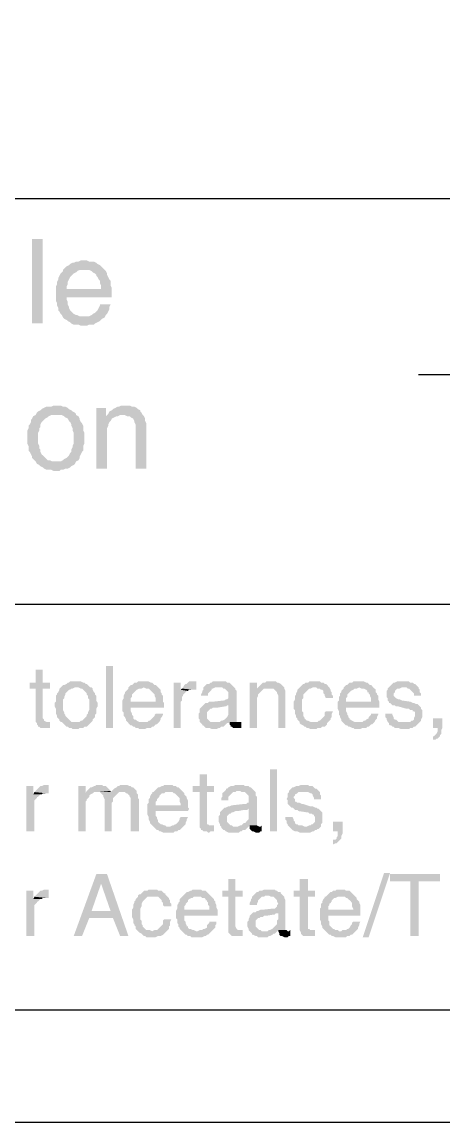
# Model space of a CAD drawing. Header units: millimetres. Extents: x 1336 to 2438, y 1230 to 1601.
# Drawn here: x 1911.87 to 1927.85, y 1303.62 to 1345.36 of the extents above; entities that cross this region are included whole.
import ezdxf

# ---------------------------------------------------------------- set-up
doc = ezdxf.new("R2010")
doc.units = ezdxf.units.MM

msp = doc.modelspace()

# ---------------------------------------------------------------- hatches: boundary and pattern name
at = {"transparency": 33554559}
for points in [[(1912.258, 1333.925), (1912.258, 1337.129), (1912.665, 1337.129), (1912.665, 1333.925)], [(1914.244, 1336.317), (1914.109, 1336.317), (1914.018, 1336.272), (1913.928, 1336.272), (1913.838, 1336.227), (1913.793, 1336.227), (1913.703, 1336.181), (1913.657, 1336.136), (1913.567, 1336.091), (1913.522, 1336.046), (1913.432, 1335.956), (1914.425, 1335.956), (1914.515, 1335.911), (1914.56, 1335.865), (1914.65, 1335.82), (1914.695, 1335.775), (1914.695, 1335.73), (1914.741, 1335.685), (1914.786, 1335.595), (1914.831, 1335.55), (1914.831, 1335.459), (1914.876, 1335.369), (1914.876, 1335.234), (1913.161, 1335.234), (1913.161, 1334.782), (1913.206, 1334.692), (1913.206, 1334.602), (1913.251, 1334.512), (1913.251, 1334.421), (1913.296, 1334.376), (1913.342, 1334.286), (1913.387, 1334.241), (1913.432, 1334.15), (1914.244, 1334.196), (1914.064, 1334.196), (1913.973, 1334.241), (1913.928, 1334.241), (1913.838, 1334.286), (1913.793, 1334.331), (1913.703, 1334.421), (1913.703, 1334.421), (1913.657, 1334.512), (1913.657, 1334.557), (1913.612, 1334.647), (1913.612, 1334.737), (1913.567, 1334.827), (1913.567, 1334.918), (1915.282, 1334.918), (1915.282, 1335.279), (1915.237, 1335.369), (1915.237, 1335.55), (1915.192, 1335.595), (1915.147, 1335.685), (1915.102, 1335.775), (1915.102, 1335.82), (1915.057, 1335.911), (1915.011, 1335.956), (1914.966, 1336.001), (1914.876, 1336.091), (1914.831, 1336.136), (1914.741, 1336.181), (1914.695, 1336.227), (1914.605, 1336.272), (1914.425, 1336.272), (1914.334, 1336.317)], [(1913.432, 1335.956), (1913.432, 1335.911), (1913.387, 1335.865), (1913.342, 1335.82), (1913.296, 1335.73), (1913.251, 1335.64), (1913.251, 1335.595), (1913.206, 1335.504), (1913.206, 1335.414), (1913.161, 1335.324), (1913.161, 1335.234), (1913.567, 1335.234), (1913.567, 1335.324), (1913.612, 1335.414), (1913.612, 1335.504), (1913.657, 1335.595), (1913.703, 1335.685), (1913.748, 1335.73), (1913.793, 1335.775), (1913.838, 1335.82), (1913.928, 1335.865), (1913.973, 1335.911), (1914.064, 1335.956), (1914.244, 1335.956)], [(1915.237, 1334.647), (1914.831, 1334.647), (1914.831, 1334.602), (1914.786, 1334.512), (1914.741, 1334.421), (1914.695, 1334.376), (1914.65, 1334.331), (1914.56, 1334.286), (1914.515, 1334.241), (1914.425, 1334.196), (1914.244, 1334.196), (1913.432, 1334.15), (1913.432, 1334.15), (1913.477, 1334.105), (1913.567, 1334.06), (1913.612, 1334.015), (1913.703, 1333.97), (1913.748, 1333.925), (1913.838, 1333.88), (1914.018, 1333.88), (1914.109, 1333.835), (1914.334, 1333.835), (1914.425, 1333.88), (1914.605, 1333.88), (1914.65, 1333.925), (1914.741, 1333.97), (1914.831, 1334.015), (1914.876, 1334.06), (1914.921, 1334.105), (1915.011, 1334.15), (1915.057, 1334.241), (1915.102, 1334.286), (1915.147, 1334.376), (1915.192, 1334.466), (1915.192, 1334.557)], [(1913.161, 1330.811), (1913.071, 1330.811), (1912.98, 1330.766), (1912.8, 1330.766), (1912.71, 1330.72), (1912.619, 1330.675), (1912.574, 1330.63), (1912.484, 1330.585), (1912.439, 1330.54), (1912.394, 1330.45), (1912.394, 1330.45), (1912.303, 1330.404), (1912.258, 1330.314), (1912.213, 1330.269), (1912.213, 1330.179), (1912.168, 1330.089), (1912.123, 1330.043), (1912.123, 1329.953), (1912.078, 1329.863), (1912.078, 1329.366), (1912.123, 1329.276), (1912.123, 1329.096), (1912.168, 1329.051), (1912.213, 1328.96), (1912.258, 1328.87), (1912.258, 1328.825), (1912.349, 1328.735), (1912.394, 1328.689), (1913.161, 1328.689), (1913.026, 1328.689), (1912.935, 1328.735), (1912.845, 1328.735), (1912.8, 1328.78), (1912.71, 1328.87), (1912.665, 1328.915), (1912.619, 1328.96), (1912.574, 1329.051), (1912.574, 1329.141), (1912.529, 1329.186), (1912.529, 1329.276), (1912.484, 1329.366), (1912.484, 1329.773), (1912.529, 1329.863), (1912.529, 1329.953), (1912.574, 1329.998), (1912.574, 1330.089), (1912.619, 1330.179), (1912.665, 1330.224), (1912.71, 1330.269), (1912.755, 1330.314), (1912.845, 1330.359), (1912.89, 1330.404), (1912.98, 1330.45), (1913.161, 1330.45), (1913.928, 1330.495), (1913.883, 1330.54), (1913.793, 1330.585), (1913.748, 1330.63), (1913.657, 1330.675), (1913.612, 1330.72), (1913.522, 1330.766), (1913.432, 1330.766), (1913.342, 1330.811), (1913.251, 1330.811)], [(1915.057, 1330.72), (1914.695, 1330.72), (1914.695, 1328.419), (1915.102, 1328.419), (1915.102, 1329.637), (1915.102, 1329.953), (1915.147, 1330.043), (1915.147, 1330.089), (1915.192, 1330.179), (1915.237, 1330.224), (1915.237, 1330.224), (1915.282, 1330.314), (1915.372, 1330.359), (1915.057, 1330.404)], [(1915.779, 1330.811), (1915.643, 1330.811), (1915.553, 1330.766), (1915.508, 1330.766), (1915.418, 1330.72), (1915.327, 1330.675), (1915.282, 1330.63), (1915.192, 1330.585), (1915.147, 1330.495), (1915.057, 1330.404), (1915.372, 1330.359), (1915.463, 1330.404), (1915.508, 1330.404), (1915.598, 1330.45), (1916.456, 1330.45), (1916.41, 1330.54), (1916.365, 1330.585), (1916.365, 1330.63), (1916.275, 1330.675), (1916.23, 1330.72), (1916.14, 1330.766), (1916.049, 1330.766), (1915.959, 1330.811), (1915.869, 1330.811)], [(1913.928, 1330.495), (1913.161, 1330.45), (1913.387, 1330.45), (1913.477, 1330.404), (1913.522, 1330.359), (1913.612, 1330.314), (1913.657, 1330.224), (1913.703, 1330.179), (1913.748, 1330.089), (1913.748, 1330.043), (1913.793, 1329.953), (1913.793, 1329.863), (1913.838, 1329.773), (1913.838, 1329.366), (1913.793, 1329.276), (1913.793, 1329.231), (1913.748, 1329.141), (1913.748, 1329.051), (1913.703, 1329.005), (1913.657, 1328.915), (1913.612, 1328.87), (1913.567, 1328.825), (1913.477, 1328.78), (1913.432, 1328.735), (1913.342, 1328.689), (1912.394, 1328.689), (1912.439, 1328.599), (1912.529, 1328.554), (1912.574, 1328.509), (1912.665, 1328.464), (1912.71, 1328.419), (1912.8, 1328.374), (1912.98, 1328.374), (1913.071, 1328.328), (1913.296, 1328.328), (1913.342, 1328.374), (1913.432, 1328.374), (1913.522, 1328.419), (1913.612, 1328.419), (1913.703, 1328.464), (1913.748, 1328.509), (1913.838, 1328.554), (1913.883, 1328.599), (1913.928, 1328.689), (1913.928, 1328.689), (1914.018, 1328.735), (1914.064, 1328.825), (1914.064, 1328.87), (1914.109, 1328.96), (1914.154, 1329.051), (1914.199, 1329.096), (1914.199, 1329.276), (1914.244, 1329.366), (1914.244, 1329.592), (1914.244, 1329.773), (1914.199, 1329.863), (1914.199, 1330.043), (1914.154, 1330.134), (1914.109, 1330.179), (1914.064, 1330.269), (1914.064, 1330.314), (1914.018, 1330.404), (1913.928, 1330.45)], [(1916.456, 1330.45), (1915.688, 1330.45), (1915.779, 1330.45), (1915.869, 1330.404), (1915.959, 1330.404), (1916.004, 1330.359), (1916.095, 1330.314), (1916.095, 1330.314), (1916.14, 1330.224), (1916.14, 1330.179), (1916.185, 1330.089), (1916.185, 1328.419), (1916.591, 1328.419), (1916.591, 1330.134), (1916.546, 1330.224), (1916.546, 1330.314), (1916.501, 1330.404)], [(1912.665, 1320.791), (1912.394, 1320.791), (1912.394, 1320.295), (1912.168, 1320.295), (1912.168, 1320.069), (1912.394, 1320.069), (1912.394, 1318.806), (1912.439, 1318.76), (1912.439, 1318.715), (1912.484, 1318.67), (1912.484, 1318.625), (1912.529, 1318.625), (1912.574, 1318.58), (1912.935, 1318.58), (1912.935, 1318.806), (1912.8, 1318.806), (1912.71, 1318.851), (1912.71, 1318.896), (1912.665, 1318.941), (1912.665, 1320.069), (1912.935, 1320.069), (1912.935, 1320.295), (1912.665, 1320.295)], [(1915.057, 1318.58), (1915.057, 1320.927), (1915.327, 1320.927), (1915.327, 1318.58)], [(1913.928, 1320.34), (1913.703, 1320.34), (1913.657, 1320.295), (1913.612, 1320.295), (1913.567, 1320.25), (1913.477, 1320.205), (1913.432, 1320.205), (1913.387, 1320.159), (1913.342, 1320.114), (1913.342, 1320.114), (1913.296, 1320.069), (1913.296, 1320.024), (1913.251, 1319.934), (1913.206, 1319.889), (1913.206, 1319.844), (1913.161, 1319.798), (1913.161, 1319.573), (1913.116, 1319.528), (1913.116, 1319.437), (1913.116, 1319.392), (1913.161, 1319.302), (1913.161, 1319.121), (1913.206, 1319.031), (1913.206, 1318.986), (1913.251, 1318.941), (1913.296, 1318.896), (1913.296, 1318.851), (1913.342, 1318.806), (1913.928, 1318.806), (1913.748, 1318.806), (1913.703, 1318.851), (1913.657, 1318.896), (1913.612, 1318.941), (1913.567, 1318.986), (1913.522, 1319.031), (1913.522, 1319.076), (1913.477, 1319.121), (1913.477, 1319.167), (1913.432, 1319.257), (1913.432, 1319.663), (1913.477, 1319.708), (1913.477, 1319.753), (1913.522, 1319.844), (1913.522, 1319.889), (1913.567, 1319.934), (1913.612, 1319.979), (1913.657, 1320.024), (1913.703, 1320.024), (1913.748, 1320.069), (1913.793, 1320.069), (1913.883, 1320.114), (1914.47, 1320.114), (1914.425, 1320.159), (1914.38, 1320.205), (1914.334, 1320.25), (1914.289, 1320.25), (1914.244, 1320.295), (1914.199, 1320.295), (1914.109, 1320.34), (1914.018, 1320.34)], [(1916.501, 1320.34), (1916.275, 1320.34), (1916.23, 1320.295), (1916.14, 1320.295), (1916.095, 1320.25), (1916.049, 1320.205), (1916.004, 1320.205), (1915.959, 1320.159), (1915.914, 1320.114), (1916.501, 1320.114), (1916.591, 1320.069), (1916.681, 1320.069), (1916.726, 1320.024), (1916.772, 1319.979), (1916.817, 1319.934), (1916.817, 1319.934), (1916.862, 1319.889), (1916.907, 1319.844), (1916.907, 1319.798), (1916.952, 1319.708), (1916.952, 1319.573), (1915.688, 1319.573), (1915.688, 1319.212), (1915.734, 1319.167), (1915.734, 1319.031), (1915.779, 1318.986), (1915.824, 1318.896), (1915.824, 1318.851), (1915.869, 1318.806), (1915.914, 1318.76), (1915.914, 1318.76), (1915.959, 1318.715), (1916.004, 1318.67), (1916.049, 1318.67), (1916.095, 1318.625), (1916.14, 1318.625), (1916.185, 1318.58), (1916.275, 1318.58), (1916.32, 1318.535), (1916.546, 1318.535), (1916.636, 1318.58), (1916.772, 1318.58), (1916.817, 1318.625), (1916.862, 1318.625), (1916.907, 1318.67), (1916.952, 1318.715), (1916.997, 1318.715), (1917.042, 1318.76), (1916.501, 1318.806), (1916.32, 1318.806), (1916.23, 1318.851), (1916.185, 1318.896), (1916.14, 1318.896), (1916.095, 1318.941), (1916.095, 1319.031), (1916.049, 1319.076), (1916.049, 1319.121), (1916.004, 1319.212), (1916.004, 1319.347), (1917.268, 1319.347), (1917.268, 1319.528), (1917.223, 1319.573), (1917.223, 1319.798), (1917.178, 1319.844), (1917.178, 1319.889), (1917.133, 1319.934), (1917.133, 1320.024), (1917.087, 1320.069), (1917.042, 1320.114), (1916.997, 1320.159), (1916.952, 1320.205), (1916.907, 1320.205), (1916.862, 1320.25), (1916.817, 1320.295), (1916.772, 1320.295), (1916.681, 1320.34), (1916.591, 1320.34)], [(1917.9, 1320.295), (1917.629, 1320.295), (1917.629, 1318.58), (1917.9, 1318.58), (1917.9, 1319.573), (1917.945, 1319.618), (1917.945, 1319.753), (1917.99, 1319.798), (1917.99, 1319.844), (1918.035, 1319.889), (1918.08, 1319.934), (1918.126, 1319.979), (1918.171, 1319.979), (1917.9, 1320.024)], [(1918.396, 1320.34), (1918.216, 1320.34), (1918.171, 1320.295), (1918.126, 1320.25), (1918.08, 1320.25), (1918.035, 1320.205), (1917.99, 1320.114), (1917.99, 1320.114), (1917.945, 1320.069), (1918.396, 1320.024), (1918.487, 1320.024), (1918.487, 1320.34), (1918.441, 1320.34)], [(1919.389, 1320.34), (1919.118, 1320.34), (1919.073, 1320.295), (1919.028, 1320.295), (1918.983, 1320.25), (1918.893, 1320.25), (1918.848, 1320.205), (1918.848, 1320.205), (1918.803, 1320.159), (1918.757, 1320.114), (1918.757, 1320.024), (1918.712, 1319.979), (1918.712, 1319.934), (1918.667, 1319.844), (1918.667, 1319.798), (1918.938, 1319.798), (1918.938, 1319.889), (1918.983, 1319.934), (1919.028, 1319.979), (1919.073, 1320.024), (1919.073, 1320.069), (1919.118, 1320.069), (1919.209, 1320.114), (1919.931, 1320.114), (1919.886, 1320.159), (1919.841, 1320.205), (1919.795, 1320.25), (1919.75, 1320.295), (1919.66, 1320.295), (1919.615, 1320.34), (1919.434, 1320.34)], [(1920.788, 1320.295), (1920.518, 1320.295), (1920.518, 1318.58), (1920.788, 1318.58), (1920.788, 1319.528), (1920.788, 1319.708), (1920.833, 1319.798), (1920.833, 1319.844), (1920.879, 1319.889), (1920.924, 1319.934), (1920.924, 1319.934), (1920.969, 1319.979), (1921.014, 1320.024), (1920.788, 1320.069)], [(1921.285, 1320.34), (1921.149, 1320.34), (1921.104, 1320.295), (1921.014, 1320.295), (1920.969, 1320.25), (1920.924, 1320.205), (1920.879, 1320.159), (1920.833, 1320.114), (1920.788, 1320.069), (1921.014, 1320.024), (1921.059, 1320.069), (1921.24, 1320.069), (1921.826, 1320.114), (1921.781, 1320.159), (1921.736, 1320.205), (1921.736, 1320.205), (1921.691, 1320.25), (1921.601, 1320.295), (1921.556, 1320.295), (1921.51, 1320.34), (1921.375, 1320.34)], [(1922.955, 1320.34), (1922.774, 1320.34), (1922.729, 1320.295), (1922.639, 1320.295), (1922.594, 1320.25), (1922.548, 1320.25), (1922.503, 1320.205), (1922.458, 1320.159), (1922.413, 1320.114), (1923.045, 1320.114), (1923.09, 1320.069), (1923.18, 1320.069), (1923.225, 1320.024), (1923.271, 1320.024), (1923.316, 1319.979), (1923.316, 1319.889), (1923.361, 1319.844), (1923.361, 1319.798), (1923.406, 1319.708), (1923.677, 1319.708), (1923.677, 1319.798), (1923.632, 1319.844), (1923.632, 1319.934), (1923.587, 1319.979), (1923.587, 1320.024), (1923.541, 1320.114), (1923.496, 1320.159), (1923.451, 1320.205), (1923.451, 1320.205), (1923.406, 1320.25), (1923.361, 1320.25), (1923.316, 1320.295), (1923.225, 1320.295), (1923.18, 1320.34), (1923.045, 1320.34)], [(1924.67, 1320.34), (1924.444, 1320.34), (1924.399, 1320.295), (1924.309, 1320.295), (1924.263, 1320.25), (1924.218, 1320.205), (1924.173, 1320.205), (1924.128, 1320.159), (1924.083, 1320.114), (1924.67, 1320.114), (1924.76, 1320.069), (1924.85, 1320.069), (1924.94, 1320.024), (1924.986, 1319.979), (1924.986, 1319.934), (1925.031, 1319.934), (1925.031, 1319.889), (1925.076, 1319.844), (1925.076, 1319.798), (1925.121, 1319.708), (1925.121, 1319.573), (1923.857, 1319.573), (1923.857, 1319.302), (1923.902, 1319.212), (1923.902, 1319.076), (1923.948, 1319.031), (1923.948, 1318.986), (1923.993, 1318.896), (1923.993, 1318.851), (1924.038, 1318.806), (1924.083, 1318.76), (1924.083, 1318.76), (1924.128, 1318.715), (1924.173, 1318.67), (1924.218, 1318.67), (1924.263, 1318.625), (1924.309, 1318.625), (1924.399, 1318.58), (1924.444, 1318.58), (1924.489, 1318.535), (1924.715, 1318.535), (1924.805, 1318.58), (1924.94, 1318.58), (1924.986, 1318.625), (1925.031, 1318.625), (1925.076, 1318.67), (1925.121, 1318.715), (1925.166, 1318.715), (1925.211, 1318.76), (1924.67, 1318.806), (1924.489, 1318.806), (1924.399, 1318.851), (1924.354, 1318.896), (1924.309, 1318.896), (1924.309, 1318.941), (1924.263, 1318.986), (1924.263, 1319.031), (1924.218, 1319.076), (1924.218, 1319.121), (1924.173, 1319.212), (1924.173, 1319.347), (1925.437, 1319.347), (1925.437, 1319.573), (1925.392, 1319.663), (1925.392, 1319.798), (1925.347, 1319.844), (1925.347, 1319.889), (1925.302, 1319.934), (1925.302, 1320.024), (1925.256, 1320.069), (1925.211, 1320.114), (1925.166, 1320.159), (1925.121, 1320.205), (1925.076, 1320.205), (1925.031, 1320.25), (1924.986, 1320.295), (1924.94, 1320.295), (1924.85, 1320.34), (1924.76, 1320.34)], [(1926.34, 1320.34), (1926.114, 1320.34), (1926.024, 1320.295), (1925.979, 1320.295), (1925.933, 1320.25), (1925.888, 1320.205), (1925.843, 1320.159), (1925.798, 1320.114), (1925.753, 1320.069), (1925.753, 1320.024), (1925.708, 1319.979), (1925.708, 1319.753), (1925.753, 1319.708), (1925.753, 1319.618), (1925.798, 1319.573), (1925.798, 1319.528), (1925.843, 1319.528), (1925.888, 1319.483), (1925.933, 1319.437), (1926.024, 1319.437), (1926.069, 1319.392), (1926.159, 1319.392), (1926.475, 1319.302), (1926.565, 1319.302), (1926.61, 1319.257), (1926.701, 1319.257), (1926.701, 1319.212), (1926.746, 1319.212), (1926.791, 1319.167), (1926.791, 1319.031), (1926.746, 1318.941), (1926.746, 1318.896), (1926.701, 1318.851), (1926.656, 1318.851), (1926.61, 1318.806), (1926.385, 1318.806), (1925.798, 1318.76), (1925.798, 1318.715), (1925.843, 1318.67), (1925.888, 1318.67), (1925.933, 1318.625), (1925.979, 1318.625), (1926.024, 1318.58), (1926.159, 1318.58), (1926.249, 1318.535), (1926.565, 1318.535), (1926.61, 1318.58), (1926.701, 1318.58), (1926.746, 1318.625), (1926.791, 1318.625), (1926.836, 1318.67), (1926.881, 1318.715), (1926.881, 1318.715), (1926.926, 1318.76), (1926.971, 1318.806), (1927.017, 1318.851), (1927.017, 1318.896), (1927.062, 1318.986), (1927.062, 1319.257), (1927.017, 1319.302), (1927.017, 1319.347), (1926.971, 1319.392), (1926.971, 1319.392), (1926.926, 1319.437), (1926.881, 1319.483), (1926.836, 1319.483), (1926.746, 1319.528), (1926.701, 1319.528), (1926.61, 1319.573), (1926.294, 1319.618), (1926.294, 1319.618), (1926.204, 1319.663), (1926.159, 1319.663), (1926.069, 1319.708), (1926.069, 1319.708), (1926.024, 1319.753), (1925.979, 1319.798), (1925.979, 1319.889), (1926.024, 1319.934), (1926.024, 1319.979), (1926.069, 1320.024), (1926.114, 1320.069), (1926.204, 1320.069), (1926.294, 1320.114), (1926.926, 1320.114), (1926.881, 1320.159), (1926.836, 1320.205), (1926.791, 1320.25), (1926.746, 1320.25), (1926.701, 1320.295), (1926.61, 1320.295), (1926.565, 1320.34), (1926.43, 1320.34)], [(1914.47, 1320.114), (1913.928, 1320.114), (1914.018, 1320.114), (1914.109, 1320.069), (1914.154, 1320.069), (1914.199, 1320.024), (1914.244, 1319.979), (1914.289, 1319.934), (1914.334, 1319.889), (1914.334, 1319.844), (1914.38, 1319.798), (1914.38, 1319.708), (1914.425, 1319.663), (1914.425, 1319.257), (1914.38, 1319.167), (1914.38, 1319.121), (1914.334, 1319.076), (1914.334, 1319.031), (1914.289, 1318.986), (1914.244, 1318.941), (1914.199, 1318.896), (1914.154, 1318.851), (1914.109, 1318.851), (1914.064, 1318.806), (1913.387, 1318.806), (1913.432, 1318.76), (1913.477, 1318.715), (1913.522, 1318.67), (1913.567, 1318.625), (1913.612, 1318.625), (1913.657, 1318.58), (1913.748, 1318.58), (1913.793, 1318.535), (1914.018, 1318.535), (1914.064, 1318.58), (1914.199, 1318.58), (1914.244, 1318.625), (1914.334, 1318.625), (1914.38, 1318.67), (1914.425, 1318.715), (1914.47, 1318.76), (1914.515, 1318.806), (1914.515, 1318.806), (1914.56, 1318.851), (1914.56, 1318.896), (1914.605, 1318.941), (1914.65, 1318.986), (1914.65, 1319.076), (1914.695, 1319.121), (1914.695, 1319.302), (1914.741, 1319.392), (1914.741, 1319.437), (1914.741, 1319.528), (1914.695, 1319.618), (1914.695, 1319.798), (1914.65, 1319.844), (1914.65, 1319.889), (1914.605, 1319.934), (1914.56, 1320.024), (1914.56, 1320.069), (1914.515, 1320.114)], [(1915.914, 1320.114), (1915.914, 1320.069), (1915.869, 1320.024), (1915.824, 1319.979), (1915.779, 1319.934), (1915.779, 1319.889), (1915.734, 1319.798), (1915.734, 1319.708), (1915.688, 1319.618), (1915.688, 1319.573), (1916.004, 1319.573), (1916.004, 1319.708), (1916.049, 1319.753), (1916.049, 1319.844), (1916.095, 1319.889), (1916.14, 1319.934), (1916.14, 1319.934), (1916.185, 1319.979), (1916.23, 1320.024), (1916.32, 1320.069), (1916.41, 1320.069), (1916.501, 1320.114)], [(1917.945, 1320.069), (1917.9, 1320.024), (1918.171, 1319.979), (1918.216, 1320.024), (1918.396, 1320.024)], [(1919.931, 1320.114), (1919.344, 1320.114), (1919.479, 1320.114), (1919.525, 1320.069), (1919.57, 1320.069), (1919.615, 1320.024), (1919.66, 1319.979), (1919.705, 1319.934), (1919.705, 1319.708), (1919.66, 1319.663), (1919.615, 1319.663), (1919.57, 1319.618), (1919.525, 1319.618), (1919.118, 1319.573), (1918.983, 1319.573), (1918.938, 1319.528), (1918.848, 1319.528), (1918.803, 1319.483), (1919.705, 1319.437), (1919.705, 1319.167), (1919.705, 1319.076), (1919.66, 1318.986), (1919.615, 1318.941), (1919.57, 1318.896), (1919.57, 1318.896), (1919.479, 1318.851), (1919.434, 1318.851), (1919.389, 1318.806), (1919.209, 1318.806), (1918.667, 1318.76), (1918.712, 1318.715), (1918.712, 1318.67), (1918.757, 1318.67), (1918.803, 1318.625), (1918.848, 1318.58), (1918.983, 1318.58), (1919.073, 1318.535), (1919.254, 1318.535), (1919.344, 1318.58), (1919.389, 1318.58), (1919.434, 1318.625), (1919.525, 1318.625), (1919.57, 1318.67), (1919.615, 1318.715), (1919.66, 1318.76), (1919.705, 1318.76), (1919.75, 1318.806), (1920.021, 1318.806), (1920.021, 1319.979), (1919.976, 1320.024), (1919.976, 1320.069)], [(1921.826, 1320.114), (1921.24, 1320.069), (1921.42, 1320.069), (1921.465, 1320.024), (1921.51, 1319.979), (1921.51, 1319.979), (1921.556, 1319.934), (1921.556, 1319.889), (1921.601, 1319.798), (1921.601, 1318.58), (1921.871, 1318.58), (1921.871, 1319.979), (1921.826, 1320.069)], [(1922.413, 1320.114), (1922.368, 1320.069), (1922.323, 1320.024), (1922.323, 1319.979), (1922.278, 1319.889), (1922.278, 1319.844), (1922.233, 1319.798), (1922.233, 1319.663), (1922.187, 1319.573), (1922.187, 1319.302), (1922.233, 1319.257), (1922.233, 1319.121), (1922.278, 1319.031), (1922.278, 1318.986), (1922.323, 1318.941), (1922.323, 1318.896), (1922.368, 1318.851), (1922.413, 1318.806), (1922.955, 1318.806), (1922.819, 1318.806), (1922.729, 1318.851), (1922.684, 1318.851), (1922.639, 1318.896), (1922.594, 1318.941), (1922.594, 1318.986), (1922.548, 1319.031), (1922.548, 1319.167), (1922.503, 1319.212), (1922.503, 1319.663), (1922.548, 1319.708), (1922.548, 1319.844), (1922.594, 1319.889), (1922.639, 1319.934), (1922.639, 1319.934), (1922.684, 1319.979), (1922.729, 1320.024), (1922.774, 1320.069), (1922.819, 1320.069), (1922.91, 1320.114), (1922.955, 1320.114)], [(1924.083, 1320.114), (1924.083, 1320.069), (1924.038, 1320.024), (1923.993, 1319.979), (1923.993, 1319.934), (1923.948, 1319.889), (1923.948, 1319.798), (1923.902, 1319.753), (1923.902, 1319.618), (1923.857, 1319.573), (1924.173, 1319.573), (1924.173, 1319.708), (1924.218, 1319.753), (1924.218, 1319.844), (1924.263, 1319.889), (1924.309, 1319.934), (1924.309, 1319.934), (1924.354, 1319.979), (1924.444, 1320.024), (1924.489, 1320.069), (1924.579, 1320.069), (1924.67, 1320.114)], [(1926.926, 1320.114), (1926.34, 1320.114), (1926.475, 1320.114), (1926.52, 1320.069), (1926.565, 1320.069), (1926.61, 1320.024), (1926.61, 1320.024), (1926.656, 1319.979), (1926.701, 1319.934), (1926.746, 1319.889), (1926.746, 1319.798), (1927.017, 1319.798), (1927.017, 1319.889), (1926.971, 1319.934), (1926.971, 1320.024), (1926.926, 1320.069)], [(1918.803, 1319.483), (1918.757, 1319.437), (1918.712, 1319.392), (1918.712, 1319.392), (1918.667, 1319.347), (1918.622, 1319.302), (1918.622, 1319.167), (1918.577, 1319.121), (1918.577, 1319.031), (1918.577, 1318.941), (1918.622, 1318.896), (1918.622, 1318.806), (1918.667, 1318.76), (1919.209, 1318.806), (1919.028, 1318.806), (1918.983, 1318.851), (1918.938, 1318.896), (1918.893, 1318.941), (1918.893, 1319.167), (1918.938, 1319.212), (1918.983, 1319.257), (1919.028, 1319.302), (1919.073, 1319.302), (1919.118, 1319.347), (1919.299, 1319.347), (1919.57, 1319.392), (1919.615, 1319.392), (1919.66, 1319.437), (1919.705, 1319.437)], [(1917.223, 1319.121), (1916.952, 1319.121), (1916.907, 1319.076), (1916.907, 1319.031), (1916.862, 1318.986), (1916.817, 1318.941), (1916.772, 1318.896), (1916.726, 1318.851), (1916.681, 1318.851), (1916.636, 1318.806), (1916.501, 1318.806), (1917.042, 1318.76), (1917.087, 1318.806), (1917.133, 1318.896), (1917.133, 1318.941), (1917.178, 1318.986), (1917.223, 1319.076)], [(1923.677, 1319.212), (1923.406, 1319.212), (1923.361, 1319.167), (1923.361, 1319.031), (1923.316, 1318.986), (1923.271, 1318.941), (1923.225, 1318.896), (1923.18, 1318.851), (1923.135, 1318.851), (1923.09, 1318.806), (1922.413, 1318.806), (1922.413, 1318.76), (1922.458, 1318.715), (1922.548, 1318.67), (1922.594, 1318.625), (1922.639, 1318.625), (1922.684, 1318.58), (1922.729, 1318.58), (1922.819, 1318.535), (1923.045, 1318.535), (1923.09, 1318.58), (1923.225, 1318.58), (1923.271, 1318.625), (1923.361, 1318.625), (1923.406, 1318.67), (1923.451, 1318.715), (1923.451, 1318.76), (1923.496, 1318.806), (1923.541, 1318.851), (1923.587, 1318.896), (1923.587, 1318.941), (1923.632, 1318.986), (1923.632, 1319.121)], [(1925.392, 1319.121), (1925.121, 1319.121), (1925.121, 1319.076), (1925.076, 1319.031), (1925.031, 1318.986), (1925.031, 1318.941), (1924.94, 1318.896), (1924.895, 1318.851), (1924.85, 1318.851), (1924.805, 1318.806), (1924.67, 1318.806), (1925.211, 1318.76), (1925.256, 1318.806), (1925.302, 1318.896), (1925.347, 1318.941), (1925.347, 1318.986), (1925.392, 1319.076)], [(1925.933, 1319.121), (1925.663, 1319.121), (1925.663, 1318.986), (1925.708, 1318.941), (1925.708, 1318.896), (1925.753, 1318.806), (1925.798, 1318.76), (1926.385, 1318.806), (1926.159, 1318.806), (1926.114, 1318.851), (1926.069, 1318.896), (1926.024, 1318.896), (1925.979, 1318.941), (1925.979, 1318.986), (1925.933, 1319.076)], [(1927.829, 1318.941), (1927.468, 1318.941), (1927.468, 1318.58), (1927.648, 1318.58), (1927.648, 1318.444), (1927.603, 1318.354), (1927.558, 1318.309), (1927.513, 1318.264), (1927.468, 1318.264), (1927.468, 1318.129), (1927.558, 1318.129), (1927.603, 1318.174), (1927.648, 1318.174), (1927.694, 1318.219), (1927.739, 1318.264), (1927.739, 1318.309), (1927.784, 1318.354), (1927.784, 1318.49), (1927.829, 1318.58), (1927.829, 1318.67)], [(1920.202, 1318.806), (1920.111, 1318.806), (1919.75, 1318.76), (1919.75, 1318.715), (1919.795, 1318.67), (1919.795, 1318.625), (1919.841, 1318.625), (1919.886, 1318.58), (1920.202, 1318.58)], [(1920.021, 1318.806), (1919.75, 1318.806), (1919.75, 1318.76), (1920.111, 1318.806), (1920.111, 1318.806)], [(1921.285, 1314.653), (1921.285, 1317), (1921.556, 1317), (1921.556, 1314.653)], [(1918.893, 1316.82), (1918.622, 1316.82), (1918.622, 1316.368), (1918.351, 1316.368), (1918.351, 1316.143), (1918.622, 1316.143), (1918.622, 1314.789), (1918.667, 1314.744), (1918.667, 1314.699), (1918.712, 1314.699), (1918.757, 1314.653), (1918.893, 1314.653), (1918.938, 1314.608), (1918.983, 1314.608), (1919.028, 1314.653), (1919.164, 1314.653), (1919.164, 1314.879), (1918.983, 1314.879), (1918.938, 1314.924), (1918.893, 1314.924), (1918.893, 1316.143), (1919.164, 1316.143), (1919.164, 1316.368), (1918.893, 1316.368)], [(1912.303, 1316.368), (1912.033, 1316.368), (1912.033, 1314.653), (1912.349, 1314.653), (1912.349, 1315.827), (1912.394, 1315.872), (1912.439, 1315.917), (1912.439, 1315.962), (1912.484, 1315.962), (1912.529, 1316.007), (1912.574, 1316.052), (1912.303, 1316.052)], [(1912.349, 1316.143), (1912.303, 1316.052), (1912.619, 1316.052), (1912.665, 1316.098), (1912.8, 1316.098)], [(1912.8, 1316.414), (1912.71, 1316.414), (1912.619, 1316.368), (1912.574, 1316.368), (1912.529, 1316.323), (1912.484, 1316.278), (1912.439, 1316.233), (1912.394, 1316.188), (1912.394, 1316.188), (1912.349, 1316.143), (1912.8, 1316.098), (1912.89, 1316.098), (1912.89, 1316.414), (1912.845, 1316.414)], [(1914.289, 1316.368), (1914.018, 1316.368), (1914.018, 1314.653), (1914.289, 1314.653), (1914.289, 1315.782), (1914.334, 1315.827), (1914.334, 1315.872), (1914.38, 1315.917), (1914.425, 1315.962), (1914.425, 1316.007), (1914.47, 1316.052), (1914.56, 1316.098), (1914.289, 1316.098)], [(1914.786, 1316.414), (1914.695, 1316.414), (1914.65, 1316.368), (1914.605, 1316.368), (1914.515, 1316.323), (1914.47, 1316.323), (1914.425, 1316.278), (1914.38, 1316.233), (1914.334, 1316.188), (1914.289, 1316.098), (1914.56, 1316.098), (1914.605, 1316.143), (1914.741, 1316.143), (1915.237, 1316.188), (1915.192, 1316.233), (1915.147, 1316.278), (1915.147, 1316.278), (1915.102, 1316.323), (1915.057, 1316.368), (1914.966, 1316.368), (1914.921, 1316.414), (1914.876, 1316.414)], [(1915.734, 1316.414), (1915.598, 1316.414), (1915.553, 1316.368), (1915.508, 1316.368), (1915.463, 1316.323), (1915.372, 1316.278), (1915.327, 1316.233), (1915.282, 1316.188), (1915.237, 1316.143), (1914.831, 1316.143), (1914.876, 1316.098), (1914.921, 1316.052), (1914.921, 1316.052), (1914.966, 1316.007), (1914.966, 1315.962), (1915.011, 1315.872), (1915.011, 1314.653), (1915.282, 1314.653), (1915.282, 1315.737), (1915.327, 1315.782), (1915.327, 1315.917), (1915.372, 1315.962), (1915.418, 1316.007), (1915.418, 1316.007), (1915.463, 1316.052), (1915.508, 1316.098), (1915.553, 1316.143), (1915.688, 1316.143), (1916.23, 1316.188), (1916.185, 1316.233), (1916.14, 1316.278), (1916.14, 1316.278), (1916.095, 1316.323), (1916.049, 1316.323), (1916.004, 1316.368), (1915.959, 1316.368), (1915.869, 1316.414), (1915.824, 1316.414)], [(1916.23, 1316.188), (1915.688, 1316.143), (1915.779, 1316.143), (1915.824, 1316.098), (1915.869, 1316.098), (1915.914, 1316.052), (1915.959, 1316.007), (1915.959, 1315.962), (1916.004, 1315.917), (1916.004, 1314.653), (1916.32, 1314.653), (1916.32, 1315.872), (1916.275, 1315.917), (1916.275, 1316.052), (1916.23, 1316.098)], [(1917.449, 1316.414), (1917.268, 1316.414), (1917.223, 1316.368), (1917.178, 1316.368), (1917.087, 1316.323), (1917.042, 1316.323), (1916.997, 1316.278), (1916.952, 1316.233), (1916.907, 1316.188), (1916.862, 1316.143), (1917.584, 1316.143), (1917.629, 1316.098), (1917.674, 1316.098), (1917.719, 1316.052), (1917.764, 1316.007), (1917.764, 1316.007), (1917.81, 1315.962), (1917.855, 1315.917), (1917.855, 1315.782), (1917.9, 1315.691), (1917.9, 1315.646), (1916.952, 1315.646), (1916.636, 1315.601), (1916.636, 1315.285), (1916.681, 1315.195), (1916.681, 1315.105), (1916.726, 1315.014), (1916.726, 1314.969), (1916.772, 1314.924), (1916.817, 1314.879), (1916.862, 1314.834), (1916.862, 1314.834), (1916.907, 1314.789), (1916.952, 1314.744), (1916.997, 1314.699), (1917.042, 1314.699), (1917.087, 1314.653), (1917.133, 1314.653), (1917.223, 1314.608), (1917.629, 1314.608), (1917.674, 1314.653), (1917.764, 1314.653), (1917.81, 1314.699), (1917.855, 1314.699), (1917.9, 1314.744), (1917.945, 1314.789), (1917.99, 1314.834), (1917.358, 1314.834), (1917.313, 1314.879), (1917.268, 1314.879), (1917.178, 1314.924), (1917.133, 1314.924), (1917.087, 1314.969), (1917.042, 1315.014), (1917.042, 1315.06), (1916.997, 1315.15), (1916.997, 1315.195), (1916.952, 1315.24), (1916.952, 1315.421), (1918.171, 1315.421), (1918.216, 1315.511), (1918.171, 1315.556), (1918.171, 1315.827), (1918.126, 1315.917), (1918.126, 1315.962), (1918.08, 1316.007), (1918.035, 1316.052), (1918.035, 1316.098), (1917.99, 1316.143), (1917.945, 1316.188), (1917.9, 1316.233), (1917.855, 1316.278), (1917.81, 1316.323), (1917.764, 1316.323), (1917.719, 1316.368), (1917.629, 1316.368), (1917.584, 1316.414), (1917.494, 1316.414)], [(1916.862, 1316.143), (1916.817, 1316.143), (1916.817, 1316.098), (1916.772, 1316.052), (1916.726, 1315.962), (1916.726, 1315.917), (1916.681, 1315.872), (1916.681, 1315.737), (1916.636, 1315.691), (1916.636, 1315.601), (1916.952, 1315.646), (1916.952, 1315.782), (1916.997, 1315.827), (1916.997, 1315.872), (1917.042, 1315.917), (1917.087, 1315.962), (1917.087, 1316.007), (1917.133, 1316.052), (1917.178, 1316.098), (1917.268, 1316.098), (1917.313, 1316.143), (1917.449, 1316.143)], [(1920.156, 1316.414), (1919.976, 1316.414), (1919.886, 1316.368), (1919.795, 1316.368), (1919.705, 1316.323), (1919.66, 1316.278), (1919.615, 1316.278), (1919.615, 1316.233), (1919.57, 1316.188), (1919.525, 1316.143), (1919.479, 1316.098), (1919.479, 1315.962), (1919.434, 1315.917), (1919.434, 1315.827), (1919.705, 1315.827), (1919.705, 1315.962), (1919.75, 1316.007), (1919.795, 1316.052), (1919.841, 1316.098), (1919.841, 1316.098), (1919.886, 1316.143), (1919.976, 1316.143), (1920.021, 1316.188), (1920.698, 1316.188), (1920.653, 1316.233), (1920.608, 1316.278), (1920.563, 1316.323), (1920.518, 1316.323), (1920.472, 1316.368), (1920.337, 1316.368), (1920.292, 1316.414), (1920.202, 1316.414)], [(1920.698, 1316.188), (1920.111, 1316.188), (1920.156, 1316.188), (1920.202, 1316.143), (1920.337, 1316.143), (1920.382, 1316.098), (1920.427, 1316.052), (1920.472, 1316.007), (1920.472, 1315.872), (1920.472, 1315.737), (1920.427, 1315.737), (1920.382, 1315.691), (1920.292, 1315.691), (1919.886, 1315.646), (1919.841, 1315.646), (1919.75, 1315.601), (1919.705, 1315.601), (1919.615, 1315.556), (1919.57, 1315.556), (1920.472, 1315.511), (1920.472, 1315.24), (1920.472, 1315.105), (1920.427, 1315.06), (1920.382, 1315.014), (1920.337, 1314.969), (1920.292, 1314.969), (1920.247, 1314.924), (1920.202, 1314.879), (1920.156, 1314.879), (1920.066, 1314.834), (1919.434, 1314.834), (1919.434, 1314.789), (1919.479, 1314.744), (1919.525, 1314.699), (1919.57, 1314.699), (1919.615, 1314.653), (1919.705, 1314.608), (1920.111, 1314.608), (1920.156, 1314.653), (1920.202, 1314.653), (1920.247, 1314.699), (1920.337, 1314.699), (1920.382, 1314.744), (1920.427, 1314.789), (1920.472, 1314.834), (1920.518, 1314.879), (1920.788, 1314.879), (1920.788, 1315.962), (1920.743, 1316.007), (1920.743, 1316.143)], [(1922.594, 1316.414), (1922.458, 1316.414), (1922.368, 1316.368), (1922.278, 1316.368), (1922.187, 1316.323), (1922.142, 1316.323), (1922.097, 1316.278), (1922.052, 1316.233), (1922.007, 1316.188), (1922.007, 1316.143), (1921.962, 1316.098), (1921.962, 1315.962), (1921.917, 1315.872), (1921.962, 1315.827), (1921.962, 1315.691), (1922.007, 1315.646), (1922.052, 1315.601), (1922.097, 1315.556), (1922.142, 1315.556), (1922.187, 1315.511), (1922.233, 1315.466), (1922.323, 1315.466), (1922.368, 1315.421), (1922.684, 1315.375), (1922.729, 1315.375), (1922.774, 1315.33), (1922.864, 1315.33), (1922.91, 1315.285), (1922.955, 1315.285), (1922.955, 1315.24), (1923, 1315.195), (1923, 1315.014), (1922.955, 1314.969), (1922.91, 1314.924), (1922.864, 1314.924), (1922.819, 1314.879), (1922.774, 1314.879), (1922.684, 1314.834), (1922.007, 1314.834), (1922.052, 1314.789), (1922.097, 1314.744), (1922.097, 1314.744), (1922.142, 1314.699), (1922.233, 1314.653), (1922.323, 1314.653), (1922.413, 1314.608), (1922.819, 1314.608), (1922.91, 1314.653), (1922.955, 1314.653), (1923, 1314.699), (1923.045, 1314.699), (1923.09, 1314.744), (1923.135, 1314.744), (1923.18, 1314.789), (1923.225, 1314.834), (1923.225, 1314.924), (1923.271, 1314.969), (1923.271, 1315.15), (1923.271, 1315.375), (1923.225, 1315.421), (1923.18, 1315.466), (1923.18, 1315.466), (1923.135, 1315.511), (1923.09, 1315.511), (1923.045, 1315.556), (1923, 1315.556), (1922.91, 1315.601), (1922.819, 1315.601), (1922.548, 1315.691), (1922.503, 1315.691), (1922.413, 1315.737), (1922.323, 1315.737), (1922.278, 1315.782), (1922.233, 1315.782), (1922.233, 1315.872), (1922.187, 1315.917), (1922.187, 1315.962), (1922.233, 1316.007), (1922.233, 1316.052), (1922.323, 1316.098), (1922.323, 1316.098), (1922.368, 1316.143), (1922.594, 1316.143), (1923.135, 1316.188), (1923.09, 1316.233), (1923.045, 1316.278), (1923, 1316.278), (1922.955, 1316.323), (1922.91, 1316.368), (1922.774, 1316.368), (1922.729, 1316.414), (1922.639, 1316.414)], [(1923.135, 1316.188), (1922.594, 1316.143), (1922.729, 1316.143), (1922.819, 1316.098), (1922.864, 1316.098), (1922.91, 1316.052), (1922.91, 1316.007), (1922.955, 1315.917), (1922.955, 1315.872), (1923.225, 1315.872), (1923.225, 1316.007), (1923.18, 1316.052), (1923.18, 1316.143)], [(1918.171, 1315.195), (1917.9, 1315.195), (1917.855, 1315.15), (1917.855, 1315.105), (1917.81, 1315.014), (1917.764, 1314.969), (1917.719, 1314.924), (1917.674, 1314.924), (1917.629, 1314.879), (1917.584, 1314.879), (1917.494, 1314.834), (1917.449, 1314.834), (1917.99, 1314.834), (1918.035, 1314.879), (1918.08, 1314.924), (1918.08, 1314.969), (1918.126, 1315.06), (1918.126, 1315.105)], [(1919.57, 1315.556), (1919.525, 1315.511), (1919.479, 1315.466), (1919.479, 1315.466), (1919.434, 1315.421), (1919.389, 1315.375), (1919.389, 1315.285), (1919.344, 1315.24), (1919.344, 1315.014), (1919.389, 1314.924), (1919.389, 1314.879), (1919.434, 1314.834), (1919.931, 1314.834), (1919.886, 1314.834), (1919.841, 1314.879), (1919.795, 1314.879), (1919.75, 1314.924), (1919.705, 1314.969), (1919.66, 1315.014), (1919.66, 1315.15), (1919.66, 1315.24), (1919.705, 1315.285), (1919.75, 1315.33), (1919.795, 1315.33), (1919.841, 1315.375), (1919.886, 1315.375), (1919.976, 1315.421), (1920.066, 1315.421), (1920.292, 1315.466), (1920.427, 1315.466), (1920.472, 1315.511)], [(1922.142, 1315.195), (1921.871, 1315.195), (1921.871, 1315.105), (1921.917, 1315.06), (1921.917, 1314.969), (1921.962, 1314.924), (1921.962, 1314.879), (1922.007, 1314.834), (1922.594, 1314.834), (1922.503, 1314.879), (1922.368, 1314.879), (1922.323, 1314.924), (1922.278, 1314.924), (1922.233, 1314.969), (1922.233, 1315.014), (1922.187, 1315.06), (1922.187, 1315.105)], [(1920.969, 1314.879), (1920.924, 1314.834), (1920.518, 1314.834), (1920.518, 1314.744), (1920.563, 1314.699), (1920.563, 1314.699), (1920.608, 1314.653), (1920.653, 1314.653), (1920.743, 1314.608), (1920.879, 1314.608), (1920.924, 1314.653), (1920.969, 1314.653)], [(1920.788, 1314.879), (1920.518, 1314.879), (1920.518, 1314.834), (1920.879, 1314.834)], [(1924.038, 1315.014), (1923.677, 1315.014), (1923.677, 1314.653), (1923.857, 1314.653), (1923.857, 1314.473), (1923.812, 1314.428), (1923.812, 1314.383), (1923.767, 1314.337), (1923.677, 1314.337), (1923.677, 1314.157), (1923.677, 1314.157), (1923.767, 1314.202), (1923.812, 1314.202), (1923.857, 1314.247), (1923.902, 1314.292), (1923.948, 1314.337), (1923.993, 1314.383), (1923.993, 1314.473), (1924.038, 1314.563), (1924.038, 1314.699)], [(1915.102, 1313.029), (1914.695, 1313.029), (1913.838, 1310.682), (1914.154, 1310.682), (1914.425, 1311.359), (1915.327, 1311.359), (1914.515, 1311.63), (1914.876, 1312.668)], [(1915.102, 1313.029), (1914.876, 1312.668), (1915.237, 1311.63), (1914.515, 1311.63), (1915.327, 1311.359), (1915.598, 1310.682), (1915.914, 1310.682)], [(1919.976, 1312.848), (1919.705, 1312.848), (1919.705, 1312.397), (1919.479, 1312.397), (1919.479, 1312.171), (1919.705, 1312.171), (1919.705, 1310.817), (1919.75, 1310.772), (1919.795, 1310.727), (1919.795, 1310.727), (1919.841, 1310.682), (1920.247, 1310.682), (1920.247, 1310.907), (1920.066, 1310.907), (1920.021, 1310.953), (1920.021, 1310.953), (1919.976, 1311.043), (1919.976, 1312.171), (1920.247, 1312.171), (1920.247, 1312.397), (1919.976, 1312.397)], [(1922.729, 1312.848), (1922.413, 1312.848), (1922.413, 1312.397), (1922.187, 1312.397), (1922.187, 1312.171), (1922.413, 1312.171), (1922.413, 1310.907), (1922.458, 1310.817), (1922.458, 1310.772), (1922.503, 1310.727), (1922.503, 1310.727), (1922.548, 1310.682), (1923, 1310.682), (1923, 1310.907), (1922.819, 1310.907), (1922.774, 1310.953), (1922.729, 1310.953), (1922.729, 1312.171), (1923, 1312.171), (1923, 1312.397), (1922.729, 1312.397)], [(1925.843, 1313.074), (1925.031, 1310.637), (1924.805, 1310.637), (1925.617, 1313.074)], [(1927.739, 1313.029), (1925.843, 1313.029), (1925.843, 1312.758), (1926.61, 1312.758), (1926.61, 1310.682), (1926.926, 1310.682), (1926.926, 1312.758), (1927.739, 1312.758), (1927.739, 1312.893)], [(1912.303, 1312.397), (1912.033, 1312.397), (1912.033, 1310.682), (1912.349, 1310.682), (1912.349, 1311.855), (1912.394, 1311.9), (1912.439, 1311.945), (1912.439, 1311.991), (1912.484, 1311.991), (1912.529, 1312.036), (1912.574, 1312.081), (1912.303, 1312.081)], [(1912.8, 1312.442), (1912.71, 1312.442), (1912.619, 1312.397), (1912.574, 1312.397), (1912.529, 1312.352), (1912.484, 1312.306), (1912.439, 1312.261), (1912.394, 1312.216), (1912.394, 1312.216), (1912.349, 1312.171), (1912.8, 1312.126), (1912.89, 1312.126), (1912.89, 1312.442), (1912.845, 1312.442)], [(1916.817, 1312.442), (1916.681, 1312.442), (1916.636, 1312.397), (1916.501, 1312.397), (1916.456, 1312.352), (1916.41, 1312.306), (1916.365, 1312.261), (1916.32, 1312.261), (1916.275, 1312.216), (1916.275, 1312.171), (1917.042, 1312.171), (1917.087, 1312.126), (1917.133, 1312.081), (1917.178, 1312.036), (1917.178, 1311.991), (1917.223, 1311.945), (1917.223, 1311.855), (1917.268, 1311.81), (1917.539, 1311.81), (1917.539, 1311.9), (1917.494, 1311.945), (1917.494, 1312.036), (1917.449, 1312.081), (1917.449, 1312.126), (1917.403, 1312.171), (1917.358, 1312.216), (1917.313, 1312.261), (1917.313, 1312.306), (1917.268, 1312.306), (1917.223, 1312.352), (1917.178, 1312.397), (1917.042, 1312.397), (1916.997, 1312.442), (1916.907, 1312.442)], [(1918.532, 1312.442), (1918.351, 1312.442), (1918.306, 1312.397), (1918.261, 1312.397), (1918.171, 1312.352), (1918.126, 1312.352), (1918.08, 1312.306), (1918.035, 1312.261), (1917.99, 1312.216), (1917.945, 1312.171), (1918.667, 1312.171), (1918.712, 1312.126), (1918.803, 1312.126), (1918.848, 1312.081), (1918.848, 1312.036), (1918.893, 1312.036), (1918.893, 1311.991), (1918.938, 1311.945), (1918.938, 1311.855), (1918.983, 1311.81), (1918.983, 1311.675), (1918.035, 1311.675), (1917.719, 1311.63), (1917.719, 1311.359), (1917.764, 1311.314), (1917.764, 1311.178), (1917.81, 1311.133), (1917.81, 1311.043), (1917.855, 1310.998), (1917.855, 1310.953), (1917.9, 1310.907), (1917.945, 1310.862), (1917.945, 1310.862), (1917.99, 1310.817), (1918.035, 1310.772), (1918.08, 1310.727), (1918.126, 1310.727), (1918.171, 1310.682), (1918.261, 1310.682), (1918.306, 1310.637), (1918.712, 1310.637), (1918.803, 1310.682), (1918.848, 1310.682), (1918.893, 1310.727), (1918.938, 1310.727), (1918.983, 1310.772), (1919.028, 1310.817), (1919.073, 1310.862), (1918.487, 1310.862), (1918.396, 1310.907), (1918.351, 1310.907), (1918.261, 1310.953), (1918.216, 1310.953), (1918.171, 1310.998), (1918.171, 1311.043), (1918.126, 1311.043), (1918.126, 1311.088), (1918.08, 1311.178), (1918.08, 1311.223), (1918.035, 1311.268), (1918.035, 1311.449), (1919.299, 1311.449), (1919.299, 1311.675), (1919.254, 1311.765), (1919.254, 1311.855), (1919.209, 1311.945), (1919.209, 1311.991), (1919.164, 1312.036), (1919.164, 1312.081), (1919.118, 1312.126), (1919.073, 1312.171), (1919.028, 1312.216), (1918.983, 1312.261), (1918.938, 1312.306), (1918.893, 1312.352), (1918.848, 1312.397), (1918.712, 1312.397), (1918.667, 1312.442), (1918.622, 1312.442)], [(1921.24, 1312.442), (1921.059, 1312.442), (1920.969, 1312.397), (1920.879, 1312.397), (1920.833, 1312.352), (1920.788, 1312.352), (1920.743, 1312.306), (1920.698, 1312.261), (1920.653, 1312.216), (1920.608, 1312.171), (1920.608, 1312.126), (1920.563, 1312.081), (1920.563, 1312.036), (1920.518, 1311.945), (1920.518, 1311.855), (1920.788, 1311.855), (1920.788, 1311.9), (1920.833, 1311.991), (1920.833, 1312.036), (1920.879, 1312.081), (1920.924, 1312.126), (1920.924, 1312.126), (1920.969, 1312.171), (1921.059, 1312.171), (1921.104, 1312.216), (1921.781, 1312.216), (1921.736, 1312.261), (1921.691, 1312.306), (1921.691, 1312.352), (1921.601, 1312.352), (1921.556, 1312.397), (1921.51, 1312.397), (1921.465, 1312.442), (1921.33, 1312.442)], [(1923.993, 1312.442), (1923.812, 1312.442), (1923.767, 1312.397), (1923.677, 1312.397), (1923.632, 1312.352), (1923.587, 1312.352), (1923.541, 1312.306), (1923.496, 1312.261), (1923.451, 1312.216), (1923.406, 1312.171), (1924.128, 1312.171), (1924.173, 1312.126), (1924.218, 1312.126), (1924.263, 1312.081), (1924.309, 1312.036), (1924.309, 1312.036), (1924.354, 1311.991), (1924.399, 1311.945), (1924.399, 1311.81), (1924.444, 1311.72), (1924.444, 1311.675), (1923.496, 1311.675), (1923.18, 1311.63), (1923.18, 1311.314), (1923.225, 1311.223), (1923.225, 1311.133), (1923.271, 1311.043), (1923.271, 1310.998), (1923.316, 1310.953), (1923.361, 1310.907), (1923.406, 1310.862), (1923.406, 1310.862), (1923.451, 1310.817), (1923.496, 1310.772), (1923.541, 1310.727), (1923.587, 1310.727), (1923.632, 1310.682), (1923.677, 1310.682), (1923.767, 1310.637), (1924.173, 1310.637), (1924.218, 1310.682), (1924.309, 1310.682), (1924.354, 1310.727), (1924.399, 1310.727), (1924.444, 1310.772), (1924.489, 1310.817), (1924.534, 1310.862), (1923.902, 1310.862), (1923.857, 1310.907), (1923.767, 1310.907), (1923.722, 1310.953), (1923.677, 1310.953), (1923.632, 1310.998), (1923.587, 1311.043), (1923.587, 1311.043), (1923.541, 1311.088), (1923.541, 1311.223), (1923.496, 1311.268), (1923.496, 1311.449), (1924.715, 1311.449), (1924.715, 1311.855), (1924.67, 1311.945), (1924.67, 1311.991), (1924.625, 1312.036), (1924.579, 1312.081), (1924.579, 1312.126), (1924.534, 1312.171), (1924.489, 1312.216), (1924.444, 1312.261), (1924.399, 1312.306), (1924.354, 1312.352), (1924.309, 1312.397), (1924.173, 1312.397), (1924.128, 1312.442), (1924.038, 1312.442)], [(1912.349, 1312.171), (1912.303, 1312.081), (1912.619, 1312.081), (1912.665, 1312.126), (1912.8, 1312.126)], [(1916.275, 1312.171), (1916.23, 1312.126), (1916.185, 1312.081), (1916.185, 1312.036), (1916.14, 1311.991), (1916.14, 1311.945), (1916.095, 1311.855), (1916.095, 1311.765), (1916.049, 1311.675), (1916.049, 1311.404), (1916.095, 1311.314), (1916.095, 1311.178), (1916.14, 1311.133), (1916.14, 1311.088), (1916.185, 1311.043), (1916.185, 1310.953), (1916.23, 1310.907), (1916.275, 1310.862), (1916.817, 1310.862), (1916.726, 1310.907), (1916.591, 1310.907), (1916.546, 1310.953), (1916.501, 1310.998), (1916.456, 1311.043), (1916.456, 1311.088), (1916.41, 1311.133), (1916.41, 1311.268), (1916.365, 1311.314), (1916.365, 1311.72), (1916.41, 1311.81), (1916.41, 1311.9), (1916.456, 1311.991), (1916.501, 1312.036), (1916.501, 1312.036), (1916.546, 1312.081), (1916.591, 1312.126), (1916.636, 1312.171), (1916.817, 1312.171)], [(1917.945, 1312.171), (1917.945, 1312.171), (1917.9, 1312.126), (1917.855, 1312.081), (1917.855, 1311.991), (1917.81, 1311.945), (1917.81, 1311.9), (1917.764, 1311.855), (1917.764, 1311.72), (1917.719, 1311.63), (1918.035, 1311.675), (1918.035, 1311.81), (1918.08, 1311.855), (1918.08, 1311.9), (1918.126, 1311.945), (1918.171, 1311.991), (1918.171, 1312.036), (1918.216, 1312.081), (1918.306, 1312.126), (1918.351, 1312.126), (1918.396, 1312.171), (1918.532, 1312.171)], [(1921.781, 1312.216), (1921.195, 1312.216), (1921.24, 1312.216), (1921.33, 1312.171), (1921.42, 1312.171), (1921.465, 1312.126), (1921.51, 1312.081), (1921.556, 1312.036), (1921.556, 1311.991), (1921.601, 1311.9), (1921.601, 1311.9), (1921.556, 1311.855), (1921.556, 1311.81), (1921.51, 1311.765), (1921.465, 1311.72), (1921.375, 1311.72), (1920.969, 1311.675), (1920.924, 1311.675), (1920.833, 1311.63), (1920.788, 1311.63), (1920.743, 1311.584), (1920.653, 1311.584), (1921.601, 1311.539), (1921.601, 1311.314), (1921.556, 1311.268), (1921.556, 1311.133), (1921.51, 1311.088), (1921.465, 1311.043), (1921.42, 1310.998), (1921.42, 1310.998), (1921.375, 1310.953), (1921.285, 1310.907), (1921.24, 1310.907), (1921.195, 1310.862), (1920.518, 1310.862), (1920.563, 1310.817), (1920.608, 1310.772), (1920.608, 1310.727), (1920.653, 1310.727), (1920.743, 1310.682), (1920.788, 1310.682), (1920.833, 1310.637), (1921.195, 1310.637), (1921.24, 1310.682), (1921.285, 1310.682), (1921.375, 1310.727), (1921.42, 1310.772), (1921.465, 1310.772), (1921.51, 1310.817), (1921.556, 1310.862), (1921.601, 1310.907), (1921.917, 1310.907), (1921.871, 1310.907), (1921.871, 1312.036), (1921.826, 1312.126), (1921.826, 1312.171)], [(1923.406, 1312.171), (1923.361, 1312.171), (1923.361, 1312.126), (1923.316, 1312.081), (1923.271, 1311.991), (1923.271, 1311.945), (1923.225, 1311.9), (1923.225, 1311.765), (1923.18, 1311.72), (1923.18, 1311.63), (1923.496, 1311.675), (1923.496, 1311.81), (1923.541, 1311.855), (1923.541, 1311.9), (1923.587, 1311.945), (1923.632, 1311.991), (1923.632, 1312.036), (1923.677, 1312.081), (1923.722, 1312.126), (1923.767, 1312.126), (1923.857, 1312.171), (1923.993, 1312.171)], [(1920.653, 1311.584), (1920.608, 1311.539), (1920.563, 1311.494), (1920.563, 1311.494), (1920.518, 1311.449), (1920.518, 1311.404), (1920.472, 1311.314), (1920.472, 1311.268), (1920.427, 1311.223), (1920.427, 1311.043), (1920.472, 1310.953), (1920.472, 1310.907), (1920.518, 1310.862), (1921.059, 1310.862), (1920.969, 1310.862), (1920.924, 1310.907), (1920.879, 1310.907), (1920.833, 1310.953), (1920.788, 1310.998), (1920.743, 1311.043), (1920.743, 1311.178), (1920.743, 1311.268), (1920.788, 1311.314), (1920.833, 1311.359), (1920.879, 1311.359), (1920.924, 1311.404), (1921.014, 1311.404), (1921.059, 1311.449), (1921.149, 1311.449), (1921.42, 1311.494), (1921.465, 1311.494), (1921.51, 1311.539), (1921.601, 1311.539)], [(1917.539, 1311.314), (1917.268, 1311.314), (1917.223, 1311.268), (1917.223, 1311.133), (1917.178, 1311.088), (1917.133, 1311.043), (1917.087, 1310.998), (1917.042, 1310.953), (1916.997, 1310.907), (1916.907, 1310.907), (1916.817, 1310.862), (1916.275, 1310.862), (1916.32, 1310.817), (1916.41, 1310.772), (1916.456, 1310.727), (1916.501, 1310.682), (1916.546, 1310.682), (1916.591, 1310.637), (1916.952, 1310.637), (1917.042, 1310.682), (1917.133, 1310.682), (1917.223, 1310.727), (1917.268, 1310.772), (1917.313, 1310.817), (1917.313, 1310.817), (1917.358, 1310.862), (1917.403, 1310.907), (1917.449, 1310.953), (1917.449, 1311.043), (1917.494, 1311.088), (1917.494, 1311.223)], [(1919.254, 1311.223), (1918.983, 1311.223), (1918.983, 1311.178), (1918.938, 1311.133), (1918.893, 1311.088), (1918.893, 1310.998), (1918.803, 1310.953), (1918.757, 1310.953), (1918.712, 1310.907), (1918.622, 1310.907), (1918.532, 1310.862), (1919.073, 1310.862), (1919.118, 1310.907), (1919.164, 1310.953), (1919.209, 1310.998), (1919.209, 1311.088), (1919.254, 1311.133)], [(1924.715, 1311.223), (1924.444, 1311.223), (1924.399, 1311.178), (1924.399, 1311.133), (1924.354, 1311.088), (1924.309, 1310.998), (1924.263, 1310.953), (1924.218, 1310.953), (1924.173, 1310.907), (1924.038, 1310.907), (1923.993, 1310.862), (1924.534, 1310.862), (1924.579, 1310.907), (1924.625, 1310.953), (1924.625, 1310.998), (1924.67, 1311.088), (1924.67, 1311.133)], [(1922.052, 1310.907), (1922.007, 1310.862), (1921.601, 1310.862), (1921.646, 1310.772), (1921.646, 1310.727), (1921.646, 1310.727), (1921.691, 1310.682), (1921.736, 1310.682), (1921.826, 1310.637), (1921.962, 1310.637), (1922.007, 1310.682), (1922.052, 1310.682)], [(1921.917, 1310.907), (1921.601, 1310.907), (1921.601, 1310.862), (1921.962, 1310.862)]]:
    msp.add_hatch(color=256, dxfattribs=at).paths.add_polyline_path(points)

# ---------------------------------------------------------------- linework, layer by layer
msp.add_line((1584.4, 1307.884), (1993.655, 1307.884))
msp.add_lwpolyline([(1997.693, 1303.624), (1997.693, 1600.624), (1577.693, 1600.624), (1577.693, 1303.624)], close=True)
for points in [[(1597.218, 1338.664), (1993.655, 1338.664)], [(1926.926, 1331.984), (1945.792, 1331.984)], [(1597.218, 1323.274), (1946.288, 1323.274)]]:
    msp.add_lwpolyline(points)
msp.add_solid([(1915.237, 1316.188), (1914.741, 1316.143), (1915.237, 1316.143)], dxfattribs=at)

doc.saveas('drawing.dxf')
